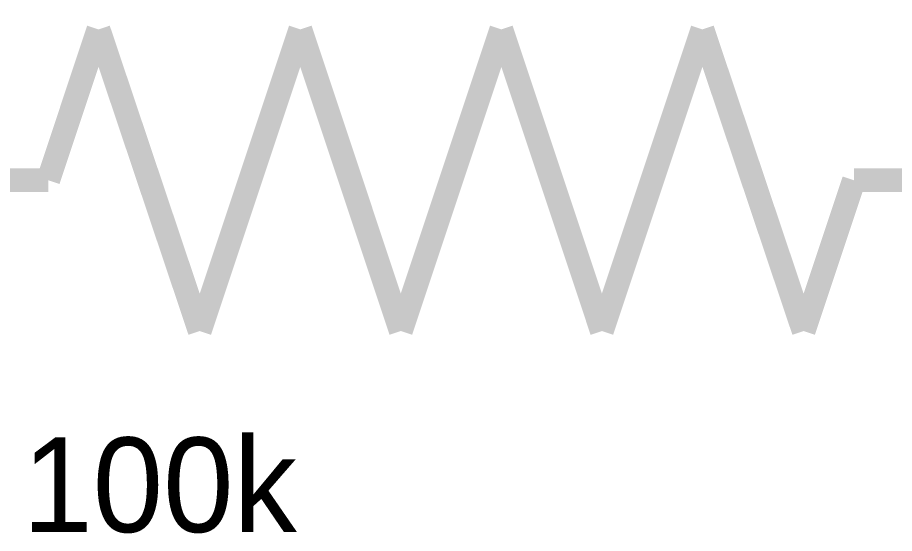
# Model space of a CAD drawing. Header units: inches. Extents: x 0 to 15, y 0 to 9.5.
# Drawn here: x 3.5861 to 4.0216, y 8.2244 to 8.4807 of the extents above; entities that cross this region are included whole.
import ezdxf

# ---------------------------------------------------------------- set-up
doc = ezdxf.new("R2010")
doc.units = ezdxf.units.IN
doc.header["$MEASUREMENT"] = 0
doc.layers.add('Sheet', color=255, linetype='Continuous')

msp = doc.modelspace()

# ---------------------------------------------------------------- linework, layer by layer
at = {"layer": 'Sheet'}
for points in [[(3.6263, 8.4748, 0.0118, 0.0118, 0), (3.60134, 8.39989, 0.0118, 0.0118, 0)], [(3.67659, 8.32498, 0.0118, 0.0118, 0), (3.6263, 8.4748, 0.0118, 0.0118, 0)], [(3.72651, 8.4748, 0.0118, 0.0118, 0), (3.67659, 8.32498, 0.0118, 0.0118, 0)], [(3.77643, 8.32498, 0.0118, 0.0118, 0), (3.72651, 8.4748, 0.0118, 0.0118, 0)], [(3.82635, 8.4748, 0.0118, 0.0118, 0), (3.77643, 8.32498, 0.0118, 0.0118, 0)], [(3.87627, 8.32498, 0.0118, 0.0118, 0), (3.82635, 8.4748, 0.0118, 0.0118, 0)], [(3.92619, 8.4748, 0.0118, 0.0118, 0), (3.87627, 8.32498, 0.0118, 0.0118, 0)], [(3.97648, 8.32498, 0.0118, 0.0118, 0), (3.92619, 8.4748, 0.0118, 0.0118, 0)], [(3.60134, 8.39989, 0.0118, 0.0118, 0), (3.40165, 8.39989, 0.0118, 0.0118, 0)], [(4.00144, 8.39989, 0.0118, 0.0118, 0), (3.97648, 8.32498, 0.0118, 0.0118, 0)], [(4.00144, 8.39989, 0.0118, 0.0118, 0), (4.20113, 8.39989, 0.0118, 0.0118, 0)]]:
    msp.add_lwpolyline(points, format="xyseb", dxfattribs=at)

# ---------------------------------------------------------------- texts
msp.add_text('100k', height=0.047001, dxfattribs=at).set_placement((3.58849, 8.22511))

doc.saveas('drawing.dxf')
